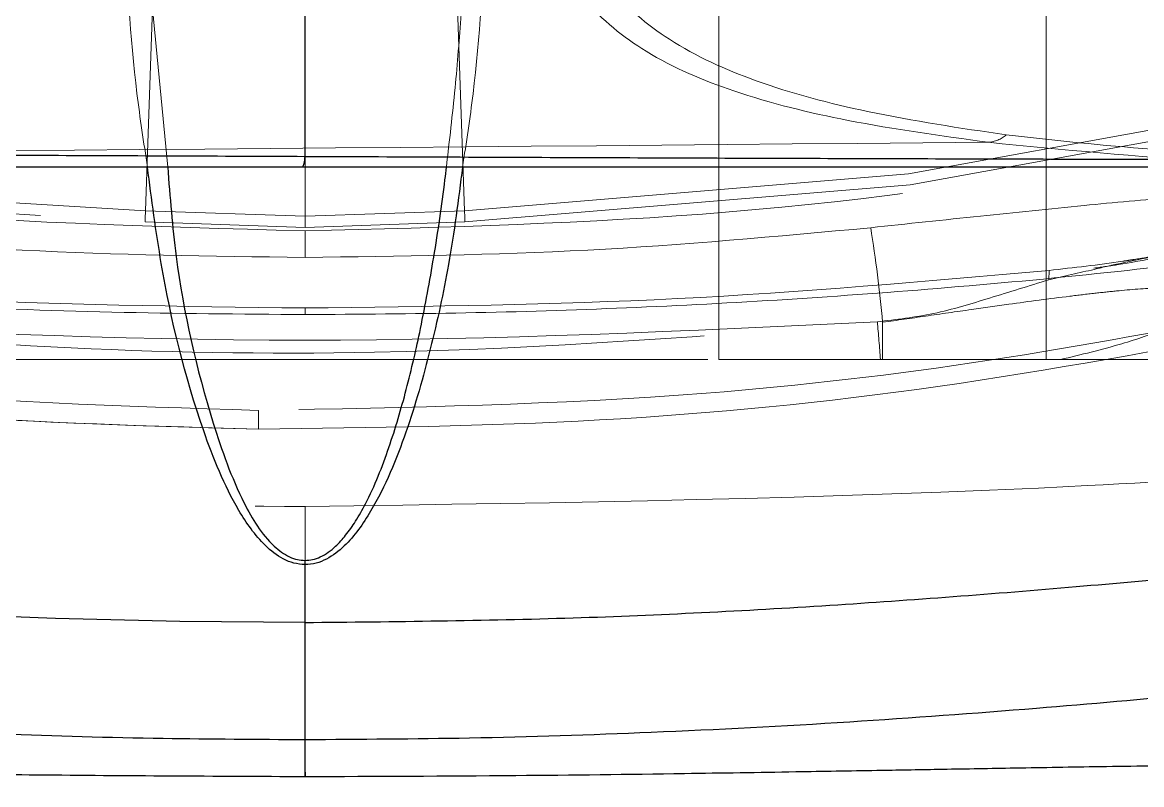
# Model space of a CAD drawing. Header units: millimetres. Extents: x 126 to 938, y 244 to 707.
# Drawn here: x 712.107 to 713.56, y 554.51 to 555.5 of the extents above; entities that cross this region are included whole.
import ezdxf

# ---------------------------------------------------------------- set-up
doc = ezdxf.new("R2010")
doc.units = ezdxf.units.MM
doc.linetypes.add('HIDDEN', pattern=[1.905, 1.27, -0.635])

msp = doc.modelspace()

# ---------------------------------------------------------------- linework, layer by layer
at = {"color": 7, "linetype": 'HIDDEN', "lineweight": 18}
for p, q in [((712.2665644551737, 555.2554844657603), (712.2904837991221, 555.9404550830546)), ((712.4737054969294, 555.2482544223492), (712.4737054969294, 555.9340535442058)), ((712.6808495189173, 555.2554844657603), (712.6569301749689, 555.9404550830546)), ((713.0112052823526, 555.7872532645885), (713.0112052823526, 555.062252167863)), ((713.4362072612269, 555.7872532645885), (713.4362072612269, 555.062252167863)), ((712.2644872333033, 555.6362627784434), (712.2953713799936, 555.3122519294444)), ((709.205636468075, 555.3122519294444), (713.9637441302759, 555.3122519294444)), ((712.4737054969294, 555.2482544223492), (712.2665644551737, 555.2554844657603)), ((712.6808495189173, 555.2554844657603), (712.4737054969294, 555.2482544223492)), ((712.4737054969294, 555.2336274425212), (712.2660548354609, 555.2408813277904)), ((712.2660548354609, 555.2408813277904), (712.4737054969294, 555.2336274425212)), ((712.4737054969294, 555.2482544223492), (712.4737054969294, 555.2336274425212)), ((712.6813591386301, 555.2408813277904), (712.4737054969294, 555.2336274425212)), ((712.4737054969294, 555.2336274425212), (712.6813591386301, 555.2408813277904)), ((712.4737054969294, 555.2292524615947), (712.4737054969294, 555.1948486606304)), ((713.4393007422907, 555.1657854358378), (713.4397298957331, 555.1780699531262)), ((712.4737054969294, 555.1292060653392), (712.4737054969294, 555.1206885616008)), ((713.2237077619059, 555.1106749812785), (713.2237077619059, 555.062252167863)), ((711.7237062121851, 555.062252167863), (713.2237077619059, 555.062252167863)), ((711.726525511883, 555.062252167863), (713.220888462208, 555.062252167863)), ((713.4362072612269, 555.062252167863), (713.0112052823526, 555.062252167863)), ((713.0112052823526, 555.062252167863), (713.4362072612269, 555.062252167863)), ((713.220888462208, 555.062252167863), (713.4545803929789, 555.062252167863)), ((713.2237077619059, 555.062252167863), (713.6369318629725, 555.062252167863)), ((713.6369318629725, 555.062252167863), (713.4545803929789, 555.062252167863)), ((712.4737054969294, 554.8714219371501), (712.4737054969294, 554.5265911857311))]:
    msp.add_line(p, q, dxfattribs=at)
at = {"color": 7, "linetype": 'Continuous', "lineweight": 25}
for p, q in [((712.4737054969294, 555.3261338512126), (712.4737054969294, 555.5256067554179)), ((712.4709577228052, 555.3122519294444), (709.4253064061625, 555.3122519294444)), ((712.4737054969294, 554.7959743777935), (712.4737084771616, 554.8013984004681)), ((712.4737054969294, 554.7208188811961), (712.4737054969294, 554.7959743777935)), ((712.4737054969294, 554.568916443986), (712.4737054969294, 554.7208188811961))]:
    msp.add_line(p, q, dxfattribs=at)
at = {"color": 7, "linetype": 'HIDDEN', "lineweight": 18, "flags": 128}
msp.add_lwpolyline([(712.2665644551737, 555.2554844657603), (712.2664452458841, 555.2520631591502), (712.2663409377558, 555.2490948478404), (712.2662545110209, 555.2465854922955), (712.2661829854471, 555.2445291320507), (712.2661263610346, 555.2429317275706), (712.2660876180155, 555.2417932788554), (712.2660637761576, 555.2411078254405), (712.2660548354609, 555.2408813277904)], dxfattribs=at)
at = {"color": 7, "linetype": 'Continuous', "lineweight": 25, "flags": 128}
msp.add_lwpolyline([(712.4737054969294, 554.7208188811961), (712.3111844922526, 554.7221361438457), (712.1499420072062, 554.7259627620402), (712.0042473937494, 554.731464270753), (711.954215254925, 554.7338186542216), (711.8989766503794, 554.7366915980998), (711.8385792638285, 554.7401546279614), (711.773082699917, 554.7442613879863), (711.7025435830576, 554.7490834037486), (711.6270364190561, 554.754692200822), (711.5735621119959, 554.7589300910656), (711.4981205131037, 554.7652660648051), (711.4010185863001, 554.7740041057292), (711.3324017192347, 554.7805129329387), (711.2610996629221, 554.7875999252026), (711.18748196616, 554.7954677383129), (711.1279309655649, 554.8024057189647), (711.0433668757898, 554.8131822387401), (710.9920591975672, 554.8202334682171), (710.9349519874079, 554.8285363952342), (710.8722359801752, 554.8382102290813), (710.804107871197, 554.8493741790477), (710.5983973409159, 554.887258891267)], dxfattribs=at)
at = {"color": 7, "linetype": 'HIDDEN', "lineweight": 18}
for centre, radius, start, end in [((712.4737005785444, 561.1872601856896), 5.935391636197266, 272.0000652912348, 357.9999347087656), ((712.4737082409613, 561.187255503505), 5.949998717050963, 271.9999897581644, 358.000010241836), ((712.4737142566948, 561.1872494877714), 5.949992495039816, 271.9999338862929, 358.0000661137076), ((712.4737052990871, 561.1872569886813), 5.950000186174785, 214.6309975572696, 268.0000149180377), ((712.4737039433719, 561.1872562462694), 5.949999396901873, 217.7640682297304, 268.0000277155062), ((712.4737090110165, 561.1872585170263), 5.935389815529202, 219.863813022267, 267.999976445751), ((713.3580031371519, 555.3844147108135), 0.04014029846699859, 273.76298010404, 310.7220809877055), ((706.2746149360191, 555.0246094914364), 6.410393496883851, 1.93339385280425, 2.063995459980435), ((711.3625571000621, 554.9373081399871), 1.869207812882502, 5.321765248288649, 9.1158383702337), ((707.3928646497993, 554.6017646959963), 5.846187669734017, 4.517704322441369, 5.000365065432067), ((566.1101646927024, 556.2686935119949), 146.3087686817573, 359.492142803054, 359.5017132667263)]:
    msp.add_arc(centre, radius, start, end, dxfattribs=at)
for points, knots in [([(712.4737054969294, 555.2292524615947), (712.2750467141398, 555.2348408044597), (711.8779191089715, 555.2460121465352), (711.2855209598455, 555.3357187081549), (710.7028622172394, 555.480607102177), (710.1437569423606, 555.6839483794304), (709.623125520606, 555.9345001523093), (709.1433643629679, 556.2248214953047), (708.69988267624, 556.5523100667143), (708.289095656193, 556.9186260877414), (707.911869013171, 557.3233919382931), (707.5718291757174, 557.7636859464619), (707.2727652760271, 558.2364562232718), (707.0197516017346, 558.734733545837), (706.8141234902523, 559.2539659840511), (706.6590004397249, 559.789840811578), (706.5510527207197, 560.3375197931912), (706.522656817626, 560.707954826674), (706.5084607268793, 560.8931480685893)], [0, 0, 0, 0, 0.06563372558276089, 0.1312046912447223, 0.1975524825925324, 0.2637930498930702, 0.3274599349334034, 0.3882171469311717, 0.4488642723324655, 0.5094112890985708, 0.5698671321587659, 0.6314752174232702, 0.693010152915637, 0.7544852890632479, 0.8159119113715461, 0.8772979494746279, 0.9386570154750004, 1, 1, 1, 1]), ([(718.3663369084818, 560.2150260249797), (718.3299934635396, 560.0275266064422), (718.2572879327793, 559.6524315992481), (718.0801615364973, 559.1062344740798), (717.8552112589256, 558.5782225356453), (717.579381581199, 558.0740093657552), (717.2560762735958, 557.5982163688197), (716.8881167566515, 557.1550689420053), (716.4786111876351, 556.7488115388394), (716.0462379701838, 556.3959029875944), (715.5984931946507, 556.0942255040658), (715.1358602231754, 555.8378608415875), (714.6396356000733, 555.6191947709963), (714.1145866691348, 555.4439880797116), (713.5729612782002, 555.320401990549), (713.0248702541157, 555.2435651683262), (712.6574724255519, 555.2340245413078), (712.4737054969294, 555.2292524615947)], [0, 0, 0, 0, 0.06819874807386021, 0.1364324758919914, 0.2047149201641688, 0.2730561908883823, 0.3414714494231346, 0.4099741497788536, 0.4785744870074569, 0.5472899085108764, 0.609103378012081, 0.6712757542908382, 0.736054995693822, 0.8026196706827607, 0.8687504264555106, 0.9343509157155939, 1, 1, 1, 1]), ([(713.3841902877314, 555.3539930621807), (713.3239704799663, 555.3629267201737), (713.2138061481029, 555.3792696893798), (713.0659086796636, 555.4180662435798), (712.9497428951139, 555.4699444109281), (712.8646280125812, 555.5416322308511), (712.8122212320391, 555.6360446133934), (712.787930012265, 555.7523090447563), (712.7846817542587, 555.8940405082969), (712.7865830024139, 555.9977159389007), (712.7876342202646, 556.0550390521709)], [0, 0, 0, 0, 0.1680469394861331, 0.3074200914491805, 0.4211134526503377, 0.5167679524009937, 0.609120411291634, 0.713572897179257, 0.8416317813871719, 1, 1, 1, 1]), ([(712.7466172839625, 556.0257612506572), (712.7462488074214, 555.9699886456058), (712.7455807735756, 555.8688750503533), (712.7516211038107, 555.7303860693444), (712.7783391030014, 555.6165009128035), (712.8329391281399, 555.5241293660991), (712.9200352121046, 555.4543438060952), (713.0383875647564, 555.4045975253474), (713.1884087471465, 555.3680936628359), (713.299836520648, 555.3527391825854), (713.3606375123484, 555.3443609515849)], [0, 0, 0, 0, 0.1547861820079637, 0.2806214151875942, 0.3839234993590737, 0.4761431561328452, 0.5726235607192499, 0.6880218764349657, 0.8297679411020771, 1, 1, 1, 1]), ([(708.7927908565027, 555.8201192657177), (708.8445631952695, 555.7860373695265), (708.9508861434676, 555.7160446326801), (709.1184068627758, 555.6143894086172), (709.2973913563276, 555.5126036323518), (709.508817040005, 555.4014728681865), (709.7051122705473, 555.3072252893026), (709.8673509192545, 555.2389723872351), (709.952597699745, 555.2055970067047), (710.0318339114391, 555.1758653220223), (710.1462517763395, 555.1352108112206), (710.3110753955286, 555.0829507257149), (710.562161647279, 555.0150729543891), (710.881488876655, 554.9492026073591), (711.2678480882677, 554.9054106104495), (711.6584327684851, 554.8884908574337), (712.0587504834178, 554.87389420636), (712.3313537497321, 554.8722700576213), (712.4737054969294, 554.8714219371501)], [0, 0, 0, 0, 0.04799282653520337, 0.09856110291970767, 0.1516999495953243, 0.2074062346675718, 0.2834924033925784, 0.3202152113449562, 0.3436737127698746, 0.3543767312263018, 0.3857471834813872, 0.437688472095382, 0.4882197900531748, 0.5871098873131667, 0.6898252686086966, 0.7889247813456124, 0.8897778204503997, 1, 1, 1, 1]), ([(712.2691930200083, 555.3122519294444), (712.2643016304805, 555.3440831285277), (712.2480848648219, 555.4496153281673), (712.2425744436438, 555.5563158607649), (712.2387261058313, 555.6308327953044)], [0, 0, 0, 0, 0.301625467789779, 1, 1, 1, 1]), ([(712.6572401191218, 555.3122519294444), (712.6612129165817, 555.3464606081208), (712.6689005638378, 555.4126568482809), (712.6773973733947, 555.520589032072), (712.6809372424589, 555.5943113797653), (712.6829327012522, 555.6358693877879)], [0, 0, 0, 0, 0.3181437893530326, 0.6156309889868354, 1, 1, 1, 1]), ([(712.708667006634, 555.630439404649), (712.7048211834723, 555.5559213530064), (712.6993211413421, 555.4493505601566), (712.6830951887126, 555.3439520802159), (712.6782149936182, 555.3122519294444)], [0, 0, 0, 0, 0.6992352186737667, 1, 1, 1, 1]), ([(713.9918775226099, 555.326950434846), (713.9210503624447, 555.3263822842002), (713.7814464391529, 555.3252624304749), (713.5784783294861, 555.3325865324706), (713.4471420765557, 555.3470570751504), (713.3841902877314, 555.3539930621807)], [0, 0, 0, 0, 0.3490452452509342, 0.687985873352754, 1, 1, 1, 1]), ([(713.3606375123484, 555.3443609515849), (712.9086590704559, 555.3404525380711), (712.0040879813689, 555.3326303997981), (710.6460420534537, 555.3220400167723), (709.7399626113913, 555.3174512604023), (709.2864871884806, 555.315154675645)], [0, 0, 0, 0, 0.3328179336846971, 0.6660881423464585, 1, 1, 1, 1]), ([(713.3606375123484, 555.3443609515849), (713.457536180518, 555.334842042775), (713.6580837132036, 555.3151411148698), (713.8595964301437, 555.3132363618423), (713.9637441302759, 555.3122519294444)], [0, 0, 0, 0, 0.4831705824148906, 1, 1, 1, 1]), ([(713.6930228139383, 555.2767931262675), (713.6627395937289, 555.2755949073833), (713.5933160778976, 555.2728480209191), (713.4792887550539, 555.2618693903448), (713.3479939742138, 555.248357514301), (713.2556785169694, 555.2385151981007), (713.208156910084, 555.2334486285869)], [0, 0, 0, 0, 0.1866991145260953, 0.4280029945081889, 0.7055507534060025, 1, 1, 1, 1]), ([(712.4737054969294, 555.1948486606304), (712.3512100677303, 555.1964448686666), (712.1058860549216, 555.1996416259927), (711.8615773195271, 555.2221694300016), (711.739257064007, 555.2334486285869)], [0, 0, 0, 0, 0.4993209910296942, 1, 1, 1, 1]), ([(713.208156910084, 555.2334486285869), (713.0858356606384, 555.2221694299806), (712.8415259239861, 555.1996417166549), (712.5962009242554, 555.1964448945606), (712.4737054969294, 555.1948486606304)], [0, 0, 0, 0, 0.5006810253309969, 1, 1, 1, 1]), ([(713.6911780501825, 555.2239774505321), (713.6895777716061, 555.223648999113), (713.6828351555166, 555.2222651014247), (713.6585799370018, 555.2127810340266), (713.6075160376569, 555.2016588248121), (713.549354232093, 555.1914355472193), (713.4906975348846, 555.1775040025386), (713.4590400044032, 555.1702860252329), (713.4393007422907, 555.1657854358378)], [0, 0, 0, 0, 0.01893390954233005, 0.07977616210468845, 0.30089270288877, 0.6233427675215807, 0.7651447941339325, 1, 1, 1, 1]), ([(713.4397298957331, 555.1780699531262), (713.4717522445042, 555.1816167933591), (713.5043169566175, 555.1852237065161), (713.537623558249, 555.1902631293946), (713.5420379068323, 555.1909287156152), (713.5559073617079, 555.1930724401827), (713.5816861170609, 555.1972100236878), (713.6224980795488, 555.2059253347436), (713.6626626695811, 555.2118677791265), (713.6849823529443, 555.2265329241535), (713.6914164687616, 555.2307604591076)], [0, 0, 0, 0, 0.3732729921980119, 0.3795951264371717, 0.390376798014282, 0.4250070468581592, 0.5422670751087301, 0.6924181749246321, 0.911333102104212, 1, 1, 1, 1]), ([(713.6832506324274, 555.2203773299876), (713.6823276648579, 555.2200915444475), (713.6776115987757, 555.2186312726707), (713.6564466368995, 555.2119565937253), (713.6063390050812, 555.1999777739522), (713.5492823294818, 555.1881366544609), (713.5086934891557, 555.1824539643354), (713.4980709220392, 555.1809667388621)], [0, 0, 0, 0, 0.01529559415188659, 0.07815554432073225, 0.3512689223269731, 0.8302196032761838, 1, 1, 1, 1]), ([(711.2218619252665, 555.200272683305), (711.3023058012034, 555.1904120928466), (711.4688335002663, 555.1699995826175), (711.719314844665, 555.148331995777), (711.9726327654062, 555.132289073267), (712.2231218034539, 555.1225169211782), (712.3901591298059, 555.1212981495527), (712.4737054969294, 555.1206885616008)], [0, 0, 0, 0, 0.1936925176651999, 0.4009648828684681, 0.6007794396302969, 0.8003235071566892, 1, 1, 1, 1]), ([(712.4737054969294, 555.1206885616008), (712.5433259131444, 555.1211111749665), (712.6825297466763, 555.1219561771051), (712.8912157367664, 555.1287735212017), (713.0998562515473, 555.1396222335801), (713.3125730159525, 555.155456166021), (713.5213417336543, 555.1747640825571), (713.6601469589702, 555.1921029654889), (713.7255490685923, 555.200272683305)], [0, 0, 0, 0, 0.1663922673512781, 0.3326961076164388, 0.4989802595038247, 0.66568961798609, 0.8424799628224756, 1, 1, 1, 1]), ([(712.4737054969294, 555.1292060653392), (712.3124326833944, 555.1312455427271), (711.9898081065461, 555.1353254959123), (711.6684183036258, 555.1638194764581), (711.5076840783579, 555.1780699531262)], [0, 0, 0, 0, 0.4998776445068552, 1, 1, 1, 1]), ([(713.4397298957331, 555.1780699531262), (713.2789956703067, 555.163819476449), (712.9576048774617, 555.1353254081474), (712.6349793049839, 555.1312455176658), (712.4737054969294, 555.1292060653392)], [0, 0, 0, 0, 0.5001208155449363, 1, 1, 1, 1]), ([(713.4393007422907, 555.1657854358378), (713.4136571062909, 555.1578671937918), (713.364092708625, 555.1425626988445), (713.2907267810423, 555.1200138912044), (713.241298359379, 555.1142079483742), (713.2168025638086, 555.111330632371)], [0, 0, 0, 0, 0.3509650994122852, 0.678350517621828, 0.9999999999999999, 0.9999999999999999, 0.9999999999999999, 0.9999999999999999]), ([(713.2237077619059, 555.1106749812785), (713.2422098068706, 555.1133166393995), (713.2807218048484, 555.1188152495483), (713.3352581570269, 555.1266919214575), (713.397741113158, 555.1355646567748), (713.4510834785237, 555.1426971799142), (713.4978227865458, 555.1482993481586), (713.5361152805209, 555.1522260077486), (713.5772745887256, 555.156071638725), (713.6144596405314, 555.1546240923502), (713.6426231733494, 555.1551171949088), (713.6488159688059, 555.1444962911944), (713.6508257056696, 555.1410495082561)], [0, 0, 0, 0, 0.1288691101530369, 0.2682409927703972, 0.3799505417485306, 0.5639948081048571, 0.6394523614990705, 0.7042507468877746, 0.8302585873172449, 0.9190273442615777, 0.9737220884606955, 0.9999999999999999, 0.9999999999999999, 0.9999999999999999, 0.9999999999999999]), ([(713.6508257056696, 555.1410495082561), (713.6459853606829, 555.135171538735), (713.6315472161333, 555.1176382897958), (713.6082002094079, 555.1094865837288), (713.5744246522, 555.0954174167787), (713.5277467991399, 555.07983879766), (713.481181070506, 555.0686460348378), (713.4545803929789, 555.062252167863)], [0, 0, 0, 0, 0.1052879989272042, 0.3140609506209252, 0.3303530382884716, 0.6174641005706907, 0.9999999999999999, 0.9999999999999999, 0.9999999999999999, 0.9999999999999999]), ([(713.7268424893839, 555.1262139121716), (713.6054431862999, 555.1031236536498), (713.3629898550855, 555.0570088082186), (712.9246968213465, 555.0058042030292), (712.6074181822838, 554.9999062562673), (712.4134004975779, 554.996299628419)], [0, 0, 0, 0, 0.2803697019789014, 0.559941997107908, 1, 1, 1, 1]), ([(711.7237062121851, 555.1106749812785), (711.8635942829947, 555.0984082018907), (712.1429874130364, 555.073908229385), (712.6443550925749, 555.0651035900712), (713.0038682421208, 555.0933825904962), (713.2237077619059, 555.1106749812785)], [0, 0, 0, 0, 0.2803551714959598, 0.5599427344619348, 0.9999999999999999, 0.9999999999999999, 0.9999999999999999, 0.9999999999999999]), ([(713.2168025638086, 555.111330632371), (712.9690369486344, 555.0993867041938), (712.4736386980112, 555.0755052583343), (711.978240859499, 555.0993909782396), (711.7306084300501, 555.111330632371)], [0, 0, 0, 0, 0.5001342149722624, 0.9999999999999999, 0.9999999999999999, 0.9999999999999999, 0.9999999999999999]), ([(712.4131859208567, 554.9718617240611), (712.5608300229579, 554.9737539024844), (712.8557433495752, 554.9775334549715), (713.2968357306293, 555.021056800445), (713.5867657697798, 555.0752238058104), (713.7319178248865, 555.102342251939)], [0, 0, 0, 0, 0.3336114461292218, 0.6663758319859787, 1, 1, 1, 1]), ([(712.4134004975779, 554.996299628419), (712.2351064764756, 555.0017415058089), (711.9165756485618, 555.0114636810098), (711.6015038082381, 555.0586830759789), (711.4627898599131, 555.0794719497386)], [0, 0, 0, 0, 0.5597386672746634, 1, 1, 1, 1]), ([(711.3831818963511, 555.0678967277232), (711.5541243554417, 555.0407339573723), (711.8953894796001, 554.9865069019899), (712.2407962123946, 554.9767375357746), (712.4131859208567, 554.9718617240611)], [0, 0, 0, 0, 0.5009080828640938, 1, 1, 1, 1]), ([(711.4587009812815, 555.0554930011456), (711.6170228204496, 555.0321297570163), (711.9335349093187, 554.9854226871579), (712.253346570764, 554.9763807920416), (712.4131859208567, 554.9718617240611)], [0, 0, 0, 0, 0.5002078743145042, 0.9999999999999999, 0.9999999999999999, 0.9999999999999999, 0.9999999999999999]), ([(712.4737054969294, 554.8714219371502), (712.8124062725265, 554.876317533721), (713.2609531845175, 554.8828008513938), (713.7689272818004, 554.9149385311217), (714.1084454466495, 554.9566934699238), (714.3348099609157, 555.008723320424), (714.5023734237177, 555.0472377578442)], [0, 0, 0, 0, 0.4976712561449196, 0.6590740890297653, 0.7476339152085371, 1, 1, 1, 1])]:
    msp.add_open_spline(points, degree=3, knots=knots, dxfattribs=at)
at = {"color": 7, "linetype": 'Continuous', "lineweight": 25}
for points, knots in [([(708.8440389300806, 555.6122778693859), (708.8521925428701, 555.5822737138723), (708.8686461256475, 555.5217268288094), (708.895853420554, 555.4359160525177), (708.9244301792927, 555.3587103052076), (708.9507070400012, 555.3011710485765), (708.9741331600568, 555.2611993417495), (708.9931646867124, 555.2356805403138), (709.0122873491521, 555.2167319542613), (709.0348650706464, 555.2033282126863), (709.0621712840324, 555.1974642731977), (709.0948831978048, 555.1841792172512), (709.1367779567822, 555.1683795928586), (709.1890849604381, 555.1476083405771), (709.2527729351741, 555.122671309656), (709.3292526375692, 555.0928471618632), (709.4204517256833, 555.057962861883), (709.5161523687012, 555.0221506507291), (709.6255531108112, 554.9830329596624), (709.7467632575907, 554.9425766360923), (709.8796187708665, 554.9015995203797), (710.0182504095706, 554.8619439375884), (710.2026945141808, 554.8130915289757), (710.4395640266287, 554.7580894922169), (710.6481847182927, 554.717966453954), (710.784914995962, 554.6949548578065), (710.8507689139695, 554.684475239237), (710.9200410931345, 554.6741199252657), (710.9928708244879, 554.6639798035875), (711.0694039237278, 554.6541484486022), (711.149797935119, 554.6447010433072), (711.2348431663264, 554.6357934163216), (711.3368318276358, 554.6259764251915), (711.4377363280306, 554.6169325627103), (711.5390582366605, 554.6084282696676), (711.6307501778662, 554.6012853993778), (711.7331753276717, 554.5940249767953), (711.8837380053017, 554.5846525853639), (712.0704389439599, 554.5758427107228), (712.2807721515305, 554.569887232285), (712.412364288688, 554.5692250963192), (712.4737054969294, 554.568916443986)], [0, 0, 0, 0, 0.02342678966464538, 0.0472740897698362, 0.0678039255776155, 0.08543392934177535, 0.09485428829047156, 0.1026621014388682, 0.1093647950015738, 0.1150183582820242, 0.1221650678479098, 0.1302333194893218, 0.1415952917828379, 0.1559114308594483, 0.1726363865684863, 0.1931336695347483, 0.2177654925781962, 0.2462110370787561, 0.2701266284144673, 0.3053074250452918, 0.3424870027916555, 0.3748788791112987, 0.4139511296986069, 0.4862491836623462, 0.5580616445017765, 0.5739868133749578, 0.5907248545417202, 0.6083066489328293, 0.6267631250103287, 0.6461309537535652, 0.6664477595890279, 0.6877559650091469, 0.710562407165677, 0.7436517441759443, 0.7640923351948865, 0.7871774348726553, 0.8129511467415758, 0.8414633647098098, 0.9008455516046049, 0.9537795053833422, 1, 1, 1, 1]), ([(712.4737054969294, 554.7208188811961), (712.5898177530845, 554.7220292822428), (712.8171747060516, 554.7243993429319), (713.1510369384066, 554.7416843767237), (713.4703110414118, 554.7660313916438), (713.8037926165133, 554.7979043813539), (714.1438616910194, 554.8460745394701), (714.4830425774583, 554.9127819312024), (714.7861470030767, 554.9865522221537), (715.0527577897157, 555.0638500659991), (715.2830279751997, 555.1409251120816), (715.4773882839415, 555.2147397538529), (715.6372647195144, 555.2796442267442), (715.7639029995406, 555.3314080562825), (715.8579325344633, 555.3730850440411), (715.9222576329981, 555.3956078726037), (715.9555781834138, 555.4146798501139), (715.9695004604531, 555.4145925438023), (715.9713120128138, 555.4145811835949)], [0, 0, 0, 0, 0.09689490934074942, 0.1897278726227404, 0.278920161701149, 0.3641048409626592, 0.4692574861016405, 0.565395290767499, 0.6524702633514157, 0.7295068620297653, 0.7969863258036314, 0.8550496026488185, 0.9029982097391784, 0.9409229442817808, 0.9693742292350463, 0.9884281340967035, 0.998494280717524, 1, 1, 1, 1]), ([(709.3791634704096, 555.3383885661784), (709.4213268119738, 555.3383675334712), (709.516396310465, 555.3383201091245), (709.6751066679448, 555.3380176432054), (709.8644378612487, 555.3375063722643), (710.0819789500732, 555.3367820013192), (710.325302997568, 555.3358404134325), (710.5914943191152, 555.3346917054461), (710.87716337782, 555.3333691470256), (711.1789515898663, 555.3319441800819), (711.493341085042, 555.330431767067), (711.8163694142823, 555.328942178576), (712.144060879194, 555.3275066001078), (712.3634994720476, 555.3265927854429), (712.4737054969294, 555.3261338512126)], [0, 0, 0, 0, 0.04087485932892421, 0.09216424109526526, 0.1538605085302251, 0.2244208814162764, 0.3030585745033552, 0.3897504935691919, 0.4824799705017541, 0.5800007445054673, 0.6823195213809568, 0.7872654593721209, 0.893160871236185, 0.9999999999999999, 0.9999999999999999, 0.9999999999999999, 0.9999999999999999]), ([(712.4709577228052, 555.3122519294444), (712.4715695306044, 555.3137433246146), (712.4733804552847, 555.3181577899496), (712.473576009374, 555.3229564101343), (712.4737054969294, 555.3261338512126)], [0, 0, 0, 0, 0.3378427639319332, 1, 1, 1, 1]), ([(712.4737054969294, 555.3261338512126), (712.5868211552928, 555.3256546023523), (712.8097580924695, 555.3247100622716), (713.1392595454381, 555.3235266673033), (713.4567586747696, 555.3226028550943), (713.7583403798506, 555.3219246994886), (714.0400896288783, 555.3214800812682), (714.2984221708937, 555.3212197816616), (714.53031508135, 555.3211363233844), (714.7326719328338, 555.3212103627916), (714.902858071844, 555.3213947087158), (715.0388235500129, 555.3216431521236), (715.1384860811758, 555.3220205252032), (715.2002676016932, 555.3222410389578), (715.2288030973388, 555.3225894264708), (715.236446347378, 555.3226827422801)], [0, 0, 0, 0, 0.1228304294779272, 0.2420835464877094, 0.3577992692532924, 0.4675958485503567, 0.5695640191812547, 0.6637437581299074, 0.7481125095027911, 0.8213704590060668, 0.8834777263431907, 0.9329133552432927, 0.969011814589483, 0.9916997955004557, 1, 1, 1, 1]), ([(712.4737054969294, 554.7959743777935), (712.4687942205525, 554.7963873496669), (712.4589906381599, 554.7972116982633), (712.4408227729059, 554.8048522786388), (712.4141228938415, 554.825966459806), (712.37588127667, 554.8812700861034), (712.3264364541922, 555.0036370190513), (712.2896700440001, 555.1544919499147), (712.2746233386441, 555.2704154322475), (712.2691930200083, 555.3122519294444)], [0, 0, 0, 0, 0.0253861959047781, 0.05067433475248517, 0.1007232660751981, 0.1995092206319408, 0.3945810989679224, 0.7815058205093539, 1, 1, 1, 1]), ([(712.2953713799936, 555.3122519294444), (712.2984001374728, 555.2734585315436), (712.3071802963041, 555.1609991492676), (712.3410355840671, 555.0138358952019), (712.3854679665783, 554.8879226611339), (712.4213712263182, 554.8283417150792), (712.4492689961555, 554.8073896478709), (712.4634796255899, 554.8021229372767), (712.4703597408992, 554.8016356003792), (712.4737084771616, 554.8013984004681)], [0, 0, 0, 0, 0.2073459718255821, 0.6010816574652657, 0.7991548106696825, 0.9201611094314912, 0.9633917731878822, 0.9821817962177923, 1, 1, 1, 1]), ([(715.166986074589, 555.3122519294444), (715.1777544119938, 555.3122519294444), (715.1890453893797, 555.3122519294444), (715.21768115911, 555.3122519294444), (715.1069658819627, 555.3122519294444), (715.0549513469039, 555.3122519294444), (714.8884775138376, 555.3122519294444), (714.7079878293058, 555.3122519294444), (714.4734550307156, 555.3122519294444), (714.2057283472279, 555.3122519294444), (713.9033008552086, 555.3122519294444), (713.5728145954171, 555.3122519294444), (713.2198672332039, 555.3122519294444), (712.8497699240756, 555.3122519294444), (712.5986016880032, 555.3122519294444), (712.4709577228052, 555.3122519294444)], [0, 0, 0, 0, 0.01188139515582322, 0.01245805726308668, 0.03000044192797054, 0.06526521606505176, 0.117747935064614, 0.1869290640935669, 0.2706571684489302, 0.3687791901508276, 0.4785821226123771, 0.5984265208519932, 0.7274781110920683, 0.8615040856779769, 1, 1, 1, 1]), ([(712.6782149936182, 555.3122519294444), (712.6728307233574, 555.2700130165362), (712.6627102627509, 555.1906192949283), (712.6374706444316, 555.0757365068694), (712.6067601698172, 554.9674700607009), (712.5709111060266, 554.88014699691), (712.532712061101, 554.8253409661698), (712.5062002267815, 554.8046719744337), (712.4882629172183, 554.7971537349054), (712.4785758541371, 554.7963729119905), (712.4737054969294, 554.7959803382579)], [0, 0, 0, 0, 0.2203928021999002, 0.4142579336783294, 0.608394320784428, 0.802880392653177, 0.9006149520360183, 0.9499631008870796, 0.9748429869605341, 1, 1, 1, 1]), ([(712.4737084771616, 554.8013984004681), (712.4770341276594, 554.8016334597256), (712.483863482639, 554.8021161632188), (712.497960306853, 554.8073142554176), (712.5126832581701, 554.8181721277067), (712.5273885253794, 554.8345693816614), (712.5402857801414, 554.853116548369), (712.5611019479302, 554.8902966745471), (712.583680181279, 554.9475738493825), (712.606155032433, 555.0241064076095), (712.6252368366415, 555.1066542836625), (712.6416627924403, 555.1975505545207), (712.6524362752251, 555.2675885680449), (712.6566516664077, 555.3067808365442), (712.6572401191218, 555.3122519294444)], [0, 0, 0, 0, 0.01766054331461128, 0.03626662498335627, 0.07903544968608701, 0.1133846201521976, 0.1532071887742172, 0.1989423502507101, 0.3398312977517809, 0.479355643996532, 0.6232164913312761, 0.7902947334510558, 0.970725935525619, 1, 1, 1, 1]), ([(709.0233148004038, 555.2109657565776), (709.0281851303608, 555.2079678982335), (709.1431188928701, 555.137222149588), (709.3706694024555, 555.02164475299), (709.6894198230899, 554.8682394910103), (709.9847029731455, 554.7564916518854), (710.2491888884521, 554.6770633304143), (710.4863791933468, 554.6217563991381), (710.7001228940446, 554.5839228768559), (710.9098423305375, 554.557202048232), (711.1153678363455, 554.5404683146538), (711.332720592909, 554.534794929819), (711.5641248965768, 554.5320759040267), (711.8312273720323, 554.5270953273446), (712.1388261135173, 554.5223905714596), (712.3574911355895, 554.5213932355771), (712.4737054969294, 554.5208631793681)], [0, 0, 0, 0, 0.004796732422848199, 0.1131969517404493, 0.21372547626491, 0.3014354608948501, 0.3776615912581898, 0.4452052275646456, 0.5055981897321797, 0.5596456006514855, 0.6224818601285833, 0.678455909938151, 0.7419727115690465, 0.8165937373590542, 0.9025246860400903, 1, 1, 1, 1]), ([(712.4737054969294, 554.568916443986), (712.5448623149172, 554.5693359210802), (712.6946805687021, 554.5702191157977), (712.9304819123056, 554.577845078446), (713.1759614289494, 554.5907951823343), (713.4122507261737, 554.6082141215905), (713.6374299982664, 554.6280396506688), (713.8526013395076, 554.6499198169292), (714.0656531312391, 554.6787653215325), (714.2686655975125, 554.7121179526852), (714.4942626932859, 554.755511738035), (714.733229963935, 554.809357591299), (714.919228806193, 554.8584816588151), (715.0251336178325, 554.8887872309489), (715.062831319388, 554.8998074337161), (715.0995755093837, 554.9107763929064), (715.1353779883361, 554.9216781785392), (715.1702504119945, 554.9325071654397), (715.2027347432403, 554.9427993123253), (715.2374560879673, 554.9539431918404), (715.2874199398711, 554.9703413346651), (715.3519978651109, 554.9924112383226), (715.423443249137, 555.0177874635282), (715.490291220678, 555.0423705278145), (715.5510048848956, 555.0650534417942), (715.6054634653854, 555.0856238804348), (715.6501086776836, 555.102606315306), (715.7003721336906, 555.1218333575209), (715.7535606305133, 555.1421621252732), (715.8064125870028, 555.1628335031455), (715.8436882564589, 555.1755241113339), (715.865395345944, 555.1848206851886), (715.876016517723, 555.1858442089906), (715.8784718181116, 555.186080817384)], [0, 0, 0, 0, 0.06127435867389184, 0.1290110726967354, 0.2031385421795388, 0.27294459577591, 0.3330263153281239, 0.39779683145392, 0.459169906395933, 0.518132936971816, 0.5749392416566161, 0.6569786999339642, 0.7290218191620784, 0.7405633813241662, 0.7518370053711757, 0.7628429159598475, 0.7735845770041527, 0.7840650922559892, 0.7942870291680447, 0.8029281936928548, 0.8154668885830746, 0.8395699256415274, 0.8616939973514557, 0.8807548394270469, 0.900903144711075, 0.9175060931030427, 0.9308843640398142, 0.9420369567919022, 0.9638443613894471, 0.9799427796756711, 0.990834665103496, 0.9978812459865432, 1, 1, 1, 1]), ([(712.4737054969294, 554.5208631793681), (712.5649306182256, 554.5211630033498), (712.7291587760138, 554.5217027619103), (712.9415799834879, 554.5244023260669), (713.0978124756776, 554.5268617079079), (713.207579862204, 554.5287735218988), (713.3002807273132, 554.5303884773294), (713.394473792759, 554.5320006703159), (713.5040477110828, 554.5339182995997), (713.6309792185607, 554.535584716024), (713.8063810203728, 554.5400192696296), (714.036323397409, 554.557079535944), (714.3262001571799, 554.5960576215576), (714.6213150390053, 554.6575856478801), (714.9207554309857, 554.7431160743188), (715.224950598081, 554.8548474269015), (715.5446308602371, 555.0026449884402), (715.7595072417471, 555.1200725158469), (715.8665181066019, 555.1785527507487)], [0, 0, 0, 0, 0.07796669889579036, 0.1403596635065818, 0.1815614222624243, 0.2115094846908263, 0.2341879904784088, 0.2608014356748373, 0.2920247039280974, 0.3278506539590769, 0.3692957368470606, 0.441965963252245, 0.524788302799357, 0.619108093219095, 0.69933837806395, 0.7907495787049557, 0.8957909268729913, 1, 1, 1, 1]), ([(712.4737054969294, 554.5265911857311), (712.4737054969294, 554.5254987186838), (712.4737054969294, 554.5083087391306), (712.4737054969294, 554.5396071381022), (712.4737054969294, 554.568916443986)], [0, 0, 0, 0, 0.06355255070678333, 1, 1, 1, 1])]:
    msp.add_open_spline(points, degree=3, knots=knots, dxfattribs=at)

doc.saveas('drawing.dxf')
